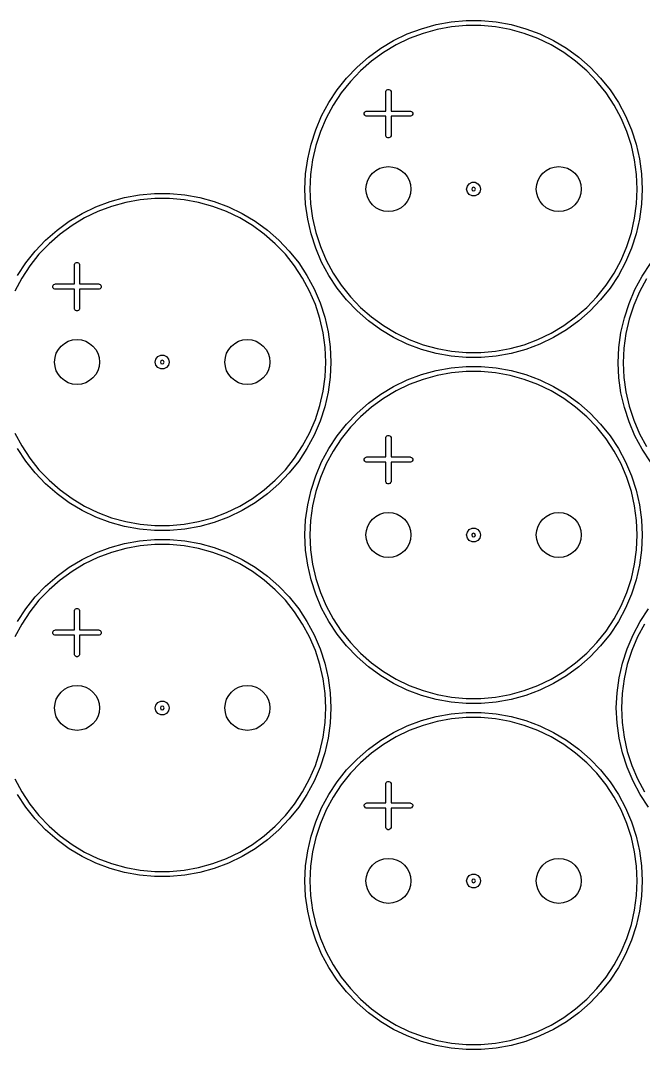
# Model space of a CAD drawing. Extents: x 0.11 to 3.93, y 0.1 to 4.17.
# Drawn here: x 1.405 to 2.125, y 2.982 to 4.171 of the extents above; entities that cross this region are included whole.
import ezdxf

# ---------------------------------------------------------------- set-up
doc = ezdxf.new("R2010")
doc.units = 0
doc.header["$MEASUREMENT"] = 0
doc.layers.add('BLACK', color=7, linetype='CONTINUOUS')

msp = doc.modelspace()

# ---------------------------------------------------------------- linework, layer by layer
at = {"layer": 'BLACK', "linetype": 'CONTINUOUS'}
for p, q in [((1.8689, 4.1618), (1.8857, 4.1665)), ((1.8857, 4.1665), (1.903, 4.1696)), ((1.9037, 4.1639), (1.887, 4.1608)), ((1.903, 4.1696), (1.9204, 4.1712)), ((1.9206, 4.1654), (1.9037, 4.1639)), ((1.9204, 4.1712), (1.9379, 4.1712)), ((1.9376, 4.1654), (1.9206, 4.1654)), ((1.9545, 4.1639), (1.9376, 4.1654)), ((1.9379, 4.1712), (1.9553, 4.1696)), ((1.9712, 4.1608), (1.9545, 4.1639)), ((1.9553, 4.1696), (1.9725, 4.1665)), ((1.9725, 4.1665), (1.9894, 4.1618)), ((1.8367, 4.1481), (1.8525, 4.1557)), ((1.8525, 4.1557), (1.8689, 4.1618)), ((1.8707, 4.1563), (1.8548, 4.1503)), ((1.887, 4.1608), (1.8707, 4.1563)), ((1.9876, 4.1563), (1.9712, 4.1608)), ((2.0035, 4.1503), (1.9876, 4.1563)), ((1.9894, 4.1618), (2.0058, 4.1557)), ((2.0058, 4.1557), (2.0215, 4.1481)), ((1.8217, 4.1391), (1.8367, 4.1481)), ((1.8395, 4.143), (1.8249, 4.1343)), ((1.8548, 4.1503), (1.8395, 4.143)), ((2.0188, 4.143), (2.0035, 4.1503)), ((2.0334, 4.1343), (2.0188, 4.143)), ((2.0215, 4.1481), (2.0366, 4.1391)), ((1.7944, 4.1173), (1.8076, 4.1288)), ((1.8076, 4.1288), (1.8217, 4.1391)), ((1.8249, 4.1343), (1.8112, 4.1243)), ((2.0471, 4.1243), (2.0334, 4.1343)), ((2.0366, 4.1391), (2.0507, 4.1288)), ((2.0507, 4.1288), (2.0639, 4.1173)), ((1.7823, 4.1047), (1.7944, 4.1173)), ((1.8112, 4.1243), (1.7984, 4.1131)), ((2.0599, 4.1131), (2.0471, 4.1243)), ((2.0639, 4.1173), (2.076, 4.1047)), ((1.7714, 4.091), (1.7823, 4.1047)), ((1.7984, 4.1131), (1.7867, 4.1009)), ((2.0716, 4.1009), (2.0599, 4.1131)), ((2.076, 4.1047), (2.0869, 4.091)), ((1.7867, 4.1009), (1.7761, 4.0876)), ((2.0822, 4.0876), (2.0716, 4.1009)), ((1.7617, 4.0764), (1.7714, 4.091)), ((1.7761, 4.0876), (1.7667, 4.0734)), ((1.8277, 4.0886), (1.8278, 4.0892)), ((1.8277, 4.0666), (1.8277, 4.0886)), ((1.8278, 4.0892), (1.8282, 4.0902)), ((1.8282, 4.0902), (1.829, 4.0911)), ((1.829, 4.0911), (1.8301, 4.0915)), ((1.8301, 4.0915), (1.8313, 4.0915)), ((1.8313, 4.0915), (1.8324, 4.0911)), ((1.8324, 4.0911), (1.8332, 4.0902)), ((1.8332, 4.0902), (1.8337, 4.0892)), ((1.8337, 4.0892), (1.8337, 4.0886)), ((1.8337, 4.0886), (1.8337, 4.0666)), ((2.0915, 4.0734), (2.0822, 4.0876)), ((2.0869, 4.091), (2.0965, 4.0764)), ((1.7534, 4.061), (1.7617, 4.0764)), ((1.7667, 4.0734), (1.7587, 4.0585)), ((2.0996, 4.0585), (2.0915, 4.0734)), ((2.0965, 4.0764), (2.1048, 4.061)), ((1.7466, 4.0449), (1.7534, 4.061)), ((1.7587, 4.0585), (1.752, 4.0429)), ((1.8028, 4.0642), (1.8032, 4.0652)), ((1.8028, 4.063), (1.8028, 4.0642)), ((1.8032, 4.0619), (1.8028, 4.063)), ((1.8032, 4.0652), (1.804, 4.0661)), ((1.804, 4.0611), (1.8032, 4.0619)), ((1.804, 4.0661), (1.8051, 4.0665)), ((1.8051, 4.0606), (1.804, 4.0611)), ((1.8051, 4.0665), (1.8057, 4.0666)), ((1.8057, 4.0606), (1.8051, 4.0606)), ((1.8057, 4.0666), (1.8277, 4.0666)), ((1.8277, 4.0606), (1.8057, 4.0606)), ((1.8277, 4.0386), (1.8277, 4.0606)), ((1.8337, 4.0666), (1.8557, 4.0666)), ((1.8557, 4.0606), (1.8337, 4.0606)), ((1.8337, 4.0606), (1.8337, 4.0386)), ((1.8557, 4.0666), (1.8563, 4.0665)), ((1.8563, 4.0606), (1.8557, 4.0606)), ((1.8563, 4.0665), (1.8574, 4.0661)), ((1.8574, 4.0611), (1.8563, 4.0606)), ((1.8574, 4.0661), (1.8582, 4.0652)), ((1.8582, 4.0619), (1.8574, 4.0611)), ((1.8582, 4.0652), (1.8587, 4.0642)), ((1.8587, 4.063), (1.8582, 4.0619)), ((1.8587, 4.0642), (1.8587, 4.063)), ((2.1063, 4.0429), (2.0996, 4.0585)), ((2.1048, 4.061), (2.1117, 4.0449)), ((1.7412, 4.0283), (1.7466, 4.0449)), ((2.1117, 4.0449), (2.1171, 4.0283)), ((1.752, 4.0429), (1.7468, 4.0267)), ((1.8278, 4.038), (1.8277, 4.0386)), ((1.8282, 4.0369), (1.8278, 4.038)), ((1.829, 4.0361), (1.8282, 4.0369)), ((1.8301, 4.0356), (1.829, 4.0361)), ((1.8313, 4.0356), (1.8301, 4.0356)), ((1.8324, 4.0361), (1.8313, 4.0356)), ((1.8332, 4.0369), (1.8324, 4.0361)), ((1.8337, 4.038), (1.8332, 4.0369)), ((1.8337, 4.0386), (1.8337, 4.038)), ((2.1115, 4.0267), (2.1063, 4.0429)), ((1.7373, 4.0112), (1.7412, 4.0283)), ((1.7468, 4.0267), (1.743, 4.0102)), ((2.1153, 4.0102), (2.1115, 4.0267)), ((2.1171, 4.0283), (2.121, 4.0112)), ((1.7349, 3.9939), (1.7373, 4.0112)), ((1.743, 4.0102), (1.7407, 3.9933)), ((2.1176, 3.9933), (2.1153, 4.0102)), ((2.121, 4.0112), (2.1233, 3.9939)), ((1.7341, 3.9764), (1.7349, 3.9939)), ((1.7407, 3.9933), (1.7399, 3.9764)), ((2.1183, 3.9764), (2.1176, 3.9933)), ((2.1233, 3.9939), (2.1241, 3.9764)), ((1.7349, 3.9589), (1.7341, 3.9764)), ((1.7399, 3.9764), (1.7407, 3.9594)), ((1.9211, 3.9764), (1.9219, 3.9798)), ((1.9219, 3.9729), (1.9211, 3.9764)), ((1.9219, 3.9798), (1.9241, 3.9826)), ((1.9241, 3.9826), (1.9274, 3.9842)), ((1.9276, 3.9779), (1.927, 3.9764)), ((1.927, 3.9764), (1.9276, 3.9748)), ((1.9274, 3.9842), (1.9309, 3.9842)), ((1.9291, 3.9785), (1.9276, 3.9779)), ((1.9276, 3.9748), (1.9291, 3.9742)), ((1.9307, 3.9779), (1.9291, 3.9785)), ((1.9291, 3.9742), (1.9307, 3.9748)), ((1.9313, 3.9764), (1.9307, 3.9779)), ((1.9307, 3.9748), (1.9313, 3.9764)), ((1.9309, 3.9842), (1.9341, 3.9826)), ((1.9341, 3.9826), (1.9363, 3.9798)), ((1.9363, 3.9798), (1.9371, 3.9764)), ((1.9371, 3.9764), (1.9363, 3.9729)), ((2.1176, 3.9594), (2.1183, 3.9764)), ((2.1241, 3.9764), (2.1233, 3.9589)), ((1.4925, 3.9557), (1.5089, 3.9618)), ((1.5089, 3.9618), (1.5257, 3.9665)), ((1.5257, 3.9665), (1.543, 3.9696)), ((1.5437, 3.9639), (1.527, 3.9608)), ((1.543, 3.9696), (1.5604, 3.9712)), ((1.5606, 3.9654), (1.5437, 3.9639)), ((1.5604, 3.9712), (1.5779, 3.9712)), ((1.5776, 3.9654), (1.5606, 3.9654)), ((1.5945, 3.9639), (1.5776, 3.9654)), ((1.5779, 3.9712), (1.5953, 3.9696)), ((1.6112, 3.9608), (1.5945, 3.9639)), ((1.5953, 3.9696), (1.6125, 3.9665)), ((1.6125, 3.9665), (1.6294, 3.9618)), ((1.6294, 3.9618), (1.6458, 3.9557)), ((1.9241, 3.9701), (1.9219, 3.9729)), ((1.9274, 3.9686), (1.9241, 3.9701)), ((1.9309, 3.9686), (1.9274, 3.9686)), ((1.9341, 3.9701), (1.9309, 3.9686)), ((1.9363, 3.9729), (1.9341, 3.9701)), ((1.4767, 3.9481), (1.4925, 3.9557)), ((1.4948, 3.9503), (1.4795, 3.943)), ((1.5107, 3.9563), (1.4948, 3.9503)), ((1.527, 3.9608), (1.5107, 3.9563)), ((1.6276, 3.9563), (1.6112, 3.9608)), ((1.6435, 3.9503), (1.6276, 3.9563)), ((1.6588, 3.943), (1.6435, 3.9503)), ((1.6458, 3.9557), (1.6615, 3.9481)), ((1.7373, 3.9416), (1.7349, 3.9589)), ((1.7407, 3.9594), (1.743, 3.9426)), ((2.1153, 3.9426), (2.1176, 3.9594)), ((2.1233, 3.9589), (2.121, 3.9416)), ((1.4476, 3.9288), (1.4617, 3.9391)), ((1.4617, 3.9391), (1.4767, 3.9481)), ((1.4795, 3.943), (1.4649, 3.9343)), ((1.6734, 3.9343), (1.6588, 3.943)), ((1.6615, 3.9481), (1.6766, 3.9391)), ((1.6766, 3.9391), (1.6907, 3.9288)), ((1.7412, 3.9245), (1.7373, 3.9416)), ((1.743, 3.9426), (1.7468, 3.926)), ((2.1115, 3.926), (2.1153, 3.9426)), ((2.121, 3.9416), (2.1171, 3.9245)), ((1.4344, 3.9173), (1.4476, 3.9288)), ((1.4649, 3.9343), (1.4512, 3.9243)), ((1.6871, 3.9243), (1.6734, 3.9343)), ((1.6907, 3.9288), (1.7039, 3.9173)), ((1.7468, 3.926), (1.752, 3.9099)), ((2.1063, 3.9099), (2.1115, 3.926)), ((1.4223, 3.9047), (1.4344, 3.9173)), ((1.4512, 3.9243), (1.4384, 3.9131)), ((1.6999, 3.9131), (1.6871, 3.9243)), ((1.7039, 3.9173), (1.716, 3.9047)), ((1.7466, 3.9079), (1.7412, 3.9245)), ((2.1171, 3.9245), (2.1117, 3.9079)), ((1.4114, 3.891), (1.4223, 3.9047)), ((1.4384, 3.9131), (1.4267, 3.9009)), ((1.7116, 3.9009), (1.6999, 3.9131)), ((1.716, 3.9047), (1.7269, 3.891)), ((1.7534, 3.8918), (1.7466, 3.9079)), ((1.752, 3.9099), (1.7587, 3.8943)), ((2.0996, 3.8943), (2.1063, 3.9099)), ((2.1117, 3.9079), (2.1048, 3.8918)), ((1.4017, 3.8764), (1.4114, 3.891)), ((1.4267, 3.9009), (1.4161, 3.8876)), ((1.4678, 3.8892), (1.4682, 3.8902)), ((1.4682, 3.8902), (1.469, 3.8911)), ((1.469, 3.8911), (1.4701, 3.8915)), ((1.4701, 3.8915), (1.4713, 3.8915)), ((1.4713, 3.8915), (1.4724, 3.8911)), ((1.4724, 3.8911), (1.4732, 3.8902)), ((1.4732, 3.8902), (1.4737, 3.8892)), ((1.7222, 3.8876), (1.7116, 3.9009)), ((1.7269, 3.891), (1.7365, 3.8764)), ((1.7617, 3.8764), (1.7534, 3.8918)), ((1.7587, 3.8943), (1.7667, 3.8793)), ((2.0915, 3.8793), (2.0996, 3.8943)), ((2.1048, 3.8918), (2.0965, 3.8764)), ((2.1239, 3.8756), (2.1336, 3.8902)), ((1.4161, 3.8876), (1.4067, 3.8734)), ((1.4677, 3.8886), (1.4678, 3.8892)), ((1.4677, 3.8666), (1.4677, 3.8886)), ((1.4737, 3.8892), (1.4737, 3.8886)), ((1.4737, 3.8886), (1.4737, 3.8666)), ((1.7315, 3.8734), (1.7222, 3.8876)), ((1.7667, 3.8793), (1.7761, 3.8652)), ((2.0822, 3.8652), (2.0915, 3.8793)), ((1.4067, 3.8734), (1.3987, 3.8585)), ((1.444, 3.8661), (1.4451, 3.8665)), ((1.4451, 3.8665), (1.4457, 3.8666)), ((1.4457, 3.8666), (1.4677, 3.8666)), ((1.4737, 3.8666), (1.4957, 3.8666)), ((1.4957, 3.8666), (1.4963, 3.8665)), ((1.4963, 3.8665), (1.4974, 3.8661)), ((1.7396, 3.8585), (1.7315, 3.8734)), ((1.7365, 3.8764), (1.7448, 3.861)), ((1.7714, 3.8618), (1.7617, 3.8764)), ((2.0965, 3.8764), (2.0869, 3.8618)), ((2.1156, 3.8602), (2.1239, 3.8756)), ((2.1289, 3.8726), (2.1209, 3.8577)), ((1.4428, 3.8642), (1.4432, 3.8652)), ((1.4428, 3.863), (1.4428, 3.8642)), ((1.4432, 3.8619), (1.4428, 3.863)), ((1.4432, 3.8652), (1.444, 3.8661)), ((1.444, 3.8611), (1.4432, 3.8619)), ((1.4451, 3.8606), (1.444, 3.8611)), ((1.4457, 3.8606), (1.4451, 3.8606)), ((1.4677, 3.8606), (1.4457, 3.8606)), ((1.4677, 3.8386), (1.4677, 3.8606)), ((1.4957, 3.8606), (1.4737, 3.8606)), ((1.4737, 3.8606), (1.4737, 3.8386)), ((1.4963, 3.8606), (1.4957, 3.8606)), ((1.4974, 3.8611), (1.4963, 3.8606)), ((1.4974, 3.8661), (1.4982, 3.8652)), ((1.4982, 3.8619), (1.4974, 3.8611)), ((1.4982, 3.8652), (1.4987, 3.8642)), ((1.4987, 3.863), (1.4982, 3.8619)), ((1.4987, 3.8642), (1.4987, 3.863)), ((1.7463, 3.8429), (1.7396, 3.8585)), ((1.7448, 3.861), (1.7517, 3.8449)), ((1.7823, 3.8481), (1.7714, 3.8618)), ((1.7761, 3.8652), (1.7867, 3.8519)), ((2.0716, 3.8519), (2.0822, 3.8652)), ((2.0869, 3.8618), (2.076, 3.8481)), ((2.1088, 3.8441), (2.1156, 3.8602)), ((2.1209, 3.8577), (2.1142, 3.8421)), ((1.7515, 3.8267), (1.7463, 3.8429)), ((1.7517, 3.8449), (1.7571, 3.8283)), ((1.7944, 3.8354), (1.7823, 3.8481)), ((1.7867, 3.8519), (1.7984, 3.8396)), ((2.0599, 3.8396), (2.0716, 3.8519)), ((2.076, 3.8481), (2.0639, 3.8354)), ((2.1034, 3.8275), (2.1088, 3.8441)), ((1.4678, 3.838), (1.4677, 3.8386)), ((1.4682, 3.8369), (1.4678, 3.838)), ((1.469, 3.8361), (1.4682, 3.8369)), ((1.4701, 3.8356), (1.469, 3.8361)), ((1.4713, 3.8356), (1.4701, 3.8356)), ((1.4724, 3.8361), (1.4713, 3.8356)), ((1.4732, 3.8369), (1.4724, 3.8361)), ((1.4737, 3.838), (1.4732, 3.8369)), ((1.4737, 3.8386), (1.4737, 3.838)), ((1.8076, 3.8239), (1.7944, 3.8354)), ((1.7984, 3.8396), (1.8112, 3.8285)), ((2.0471, 3.8285), (2.0599, 3.8396)), ((2.0639, 3.8354), (2.0507, 3.8239)), ((2.1142, 3.8421), (2.109, 3.8259)), ((1.7553, 3.8102), (1.7515, 3.8267)), ((1.7571, 3.8283), (1.761, 3.8112)), ((1.8217, 3.8136), (1.8076, 3.8239)), ((1.8112, 3.8285), (1.8249, 3.8185)), ((2.0334, 3.8185), (2.0471, 3.8285)), ((2.0507, 3.8239), (2.0366, 3.8136)), ((2.0995, 3.8104), (2.1034, 3.8275)), ((2.109, 3.8259), (2.1052, 3.8094)), ((1.7576, 3.7933), (1.7553, 3.8102)), ((1.761, 3.8112), (1.7633, 3.7939)), ((1.8367, 3.8047), (1.8217, 3.8136)), ((1.8249, 3.8185), (1.8395, 3.8098)), ((1.8395, 3.8098), (1.8548, 3.8024)), ((2.0035, 3.8024), (2.0188, 3.8098)), ((2.0188, 3.8098), (2.0334, 3.8185)), ((2.0366, 3.8136), (2.0215, 3.8047)), ((2.0971, 3.7931), (2.0995, 3.8104)), ((2.1052, 3.8094), (2.1029, 3.7925)), ((1.8525, 3.7971), (1.8367, 3.8047)), ((1.8689, 3.7909), (1.8525, 3.7971)), ((1.8548, 3.8024), (1.8707, 3.7964)), ((1.8707, 3.7964), (1.887, 3.7919)), ((1.9712, 3.7919), (1.9876, 3.7964)), ((1.9876, 3.7964), (2.0035, 3.8024)), ((2.0058, 3.7971), (1.9894, 3.7909)), ((2.0215, 3.8047), (2.0058, 3.7971)), ((1.5641, 3.7826), (1.5674, 3.7842)), ((1.5674, 3.7842), (1.5709, 3.7842)), ((1.5709, 3.7842), (1.5741, 3.7826)), ((1.7583, 3.7764), (1.7576, 3.7933)), ((1.7633, 3.7939), (1.7641, 3.7764)), ((1.8857, 3.7863), (1.8689, 3.7909)), ((1.903, 3.7831), (1.8857, 3.7863)), ((1.887, 3.7919), (1.9037, 3.7889)), ((1.9204, 3.7816), (1.903, 3.7831)), ((1.9037, 3.7889), (1.9206, 3.7874)), ((1.9206, 3.7874), (1.9376, 3.7874)), ((1.9376, 3.7874), (1.9545, 3.7889)), ((1.9553, 3.7831), (1.9379, 3.7816)), ((1.9545, 3.7889), (1.9712, 3.7919)), ((1.9725, 3.7863), (1.9553, 3.7831)), ((1.9894, 3.7909), (1.9725, 3.7863)), ((2.0963, 3.7756), (2.0971, 3.7931)), ((2.1029, 3.7925), (2.1021, 3.7756)), ((1.5611, 3.7764), (1.5619, 3.7798)), ((1.5619, 3.7729), (1.5611, 3.7764)), ((1.5619, 3.7798), (1.5641, 3.7826)), ((1.5641, 3.7701), (1.5619, 3.7729)), ((1.5676, 3.7779), (1.567, 3.7764)), ((1.567, 3.7764), (1.5676, 3.7748)), ((1.5691, 3.7785), (1.5676, 3.7779)), ((1.5676, 3.7748), (1.5691, 3.7742)), ((1.5707, 3.7779), (1.5691, 3.7785)), ((1.5691, 3.7742), (1.5707, 3.7748)), ((1.5713, 3.7764), (1.5707, 3.7779)), ((1.5707, 3.7748), (1.5713, 3.7764)), ((1.5741, 3.7826), (1.5763, 3.7798)), ((1.5763, 3.7729), (1.5741, 3.7701)), ((1.5763, 3.7798), (1.5771, 3.7764)), ((1.5771, 3.7764), (1.5763, 3.7729)), ((1.7576, 3.7594), (1.7583, 3.7764)), ((1.7641, 3.7764), (1.7633, 3.7589)), ((1.903, 3.7696), (1.9204, 3.7712)), ((1.9379, 3.7816), (1.9204, 3.7816)), ((1.9204, 3.7712), (1.9379, 3.7712)), ((1.9379, 3.7712), (1.9553, 3.7696)), ((2.0971, 3.7581), (2.0963, 3.7756)), ((2.1021, 3.7756), (2.1029, 3.7586)), ((1.5674, 3.7686), (1.5641, 3.7701)), ((1.5709, 3.7686), (1.5674, 3.7686)), ((1.5741, 3.7701), (1.5709, 3.7686)), ((1.7553, 3.7426), (1.7576, 3.7594)), ((1.8525, 3.7557), (1.8689, 3.7618)), ((1.8689, 3.7618), (1.8857, 3.7665)), ((1.887, 3.7608), (1.8707, 3.7563)), ((1.8857, 3.7665), (1.903, 3.7696)), ((1.9037, 3.7639), (1.887, 3.7608)), ((1.9206, 3.7654), (1.9037, 3.7639)), ((1.9376, 3.7654), (1.9206, 3.7654)), ((1.9545, 3.7639), (1.9376, 3.7654)), ((1.9712, 3.7608), (1.9545, 3.7639)), ((1.9553, 3.7696), (1.9725, 3.7665)), ((1.9876, 3.7563), (1.9712, 3.7608)), ((1.9725, 3.7665), (1.9894, 3.7618)), ((1.9894, 3.7618), (2.0058, 3.7557)), ((1.7633, 3.7589), (1.761, 3.7416)), ((1.8217, 3.7391), (1.8367, 3.7481)), ((1.8367, 3.7481), (1.8525, 3.7557)), ((1.8548, 3.7503), (1.8395, 3.743)), ((1.8707, 3.7563), (1.8548, 3.7503)), ((2.0035, 3.7503), (1.9876, 3.7563)), ((2.0188, 3.743), (2.0035, 3.7503)), ((2.0058, 3.7557), (2.0215, 3.7481)), ((2.0215, 3.7481), (2.0366, 3.7391)), ((2.0995, 3.7408), (2.0971, 3.7581)), ((2.1029, 3.7586), (2.1052, 3.7418)), ((1.7515, 3.726), (1.7553, 3.7426)), ((1.761, 3.7416), (1.7571, 3.7245)), ((1.8076, 3.7288), (1.8217, 3.7391)), ((1.8395, 3.743), (1.8249, 3.7343)), ((2.0334, 3.7343), (2.0188, 3.743)), ((2.0366, 3.7391), (2.0507, 3.7288)), ((2.1034, 3.7237), (2.0995, 3.7408)), ((2.1052, 3.7418), (2.109, 3.7253)), ((1.7463, 3.7099), (1.7515, 3.726)), ((1.7571, 3.7245), (1.7517, 3.7079)), ((1.7944, 3.7173), (1.8076, 3.7288)), ((1.8112, 3.7243), (1.7984, 3.7131)), ((1.8249, 3.7343), (1.8112, 3.7243)), ((2.0471, 3.7243), (2.0334, 3.7343)), ((2.0599, 3.7131), (2.0471, 3.7243)), ((2.0507, 3.7288), (2.0639, 3.7173)), ((2.1088, 3.7071), (2.1034, 3.7237)), ((2.109, 3.7253), (2.1142, 3.7091)), ((1.7823, 3.7047), (1.7944, 3.7173)), ((1.7984, 3.7131), (1.7867, 3.7009)), ((2.0716, 3.7009), (2.0599, 3.7131)), ((2.0639, 3.7173), (2.076, 3.7047)), ((1.7396, 3.6943), (1.7463, 3.7099)), ((1.7517, 3.7079), (1.7448, 3.6918)), ((1.7714, 3.691), (1.7823, 3.7047)), ((1.7867, 3.7009), (1.7761, 3.6876)), ((2.0822, 3.6876), (2.0716, 3.7009)), ((2.076, 3.7047), (2.0869, 3.691)), ((2.1156, 3.691), (2.1088, 3.7071)), ((2.1142, 3.7091), (2.1209, 3.6935)), ((1.3987, 3.6943), (1.4067, 3.6793)), ((1.7315, 3.6793), (1.7396, 3.6943)), ((1.7448, 3.6918), (1.7365, 3.6764)), ((1.7617, 3.6764), (1.7714, 3.691)), ((1.8277, 3.6886), (1.8278, 3.6892)), ((1.8277, 3.6666), (1.8277, 3.6886)), ((1.8278, 3.6892), (1.8282, 3.6902)), ((1.8282, 3.6902), (1.829, 3.6911)), ((1.829, 3.6911), (1.8301, 3.6915)), ((1.8301, 3.6915), (1.8313, 3.6915)), ((1.8313, 3.6915), (1.8324, 3.6911)), ((1.8324, 3.6911), (1.8332, 3.6902)), ((1.8332, 3.6902), (1.8337, 3.6892)), ((1.8337, 3.6892), (1.8337, 3.6886)), ((1.8337, 3.6886), (1.8337, 3.6666)), ((2.0869, 3.691), (2.0965, 3.6764)), ((2.1239, 3.6756), (2.1156, 3.691)), ((2.1209, 3.6935), (2.1289, 3.6786)), ((1.4114, 3.6618), (1.4017, 3.6764)), ((1.4067, 3.6793), (1.4161, 3.6652)), ((1.7222, 3.6652), (1.7315, 3.6793)), ((1.7365, 3.6764), (1.7269, 3.6618)), ((1.7534, 3.661), (1.7617, 3.6764)), ((1.7761, 3.6876), (1.7667, 3.6734)), ((2.0915, 3.6734), (2.0822, 3.6876)), ((2.0965, 3.6764), (2.1048, 3.661)), ((1.4161, 3.6652), (1.4267, 3.6519)), ((1.7116, 3.6519), (1.7222, 3.6652)), ((1.7667, 3.6734), (1.7587, 3.6585)), ((1.8028, 3.6642), (1.8032, 3.6652)), ((1.8028, 3.663), (1.8028, 3.6642)), ((1.8032, 3.6652), (1.804, 3.6661)), ((1.804, 3.6661), (1.8051, 3.6665)), ((1.8051, 3.6665), (1.8057, 3.6666)), ((1.8057, 3.6666), (1.8277, 3.6666)), ((1.8337, 3.6666), (1.8557, 3.6666)), ((1.8557, 3.6666), (1.8563, 3.6665)), ((1.8563, 3.6665), (1.8574, 3.6661)), ((1.8574, 3.6661), (1.8582, 3.6652)), ((1.8582, 3.6652), (1.8587, 3.6642)), ((1.8587, 3.6642), (1.8587, 3.663)), ((2.0996, 3.6585), (2.0915, 3.6734)), ((2.1336, 3.661), (2.1239, 3.6756)), ((1.4223, 3.6481), (1.4114, 3.6618)), ((1.7269, 3.6618), (1.716, 3.6481)), ((1.7466, 3.6449), (1.7534, 3.661)), ((1.7587, 3.6585), (1.752, 3.6429)), ((1.8032, 3.6619), (1.8028, 3.663)), ((1.804, 3.6611), (1.8032, 3.6619)), ((1.8051, 3.6606), (1.804, 3.6611)), ((1.8057, 3.6606), (1.8051, 3.6606)), ((1.8277, 3.6606), (1.8057, 3.6606)), ((1.8277, 3.6386), (1.8277, 3.6606)), ((1.8557, 3.6606), (1.8337, 3.6606)), ((1.8337, 3.6606), (1.8337, 3.6386)), ((1.8563, 3.6606), (1.8557, 3.6606)), ((1.8574, 3.6611), (1.8563, 3.6606)), ((1.8582, 3.6619), (1.8574, 3.6611)), ((1.8587, 3.663), (1.8582, 3.6619)), ((2.1063, 3.6429), (2.0996, 3.6585)), ((2.1048, 3.661), (2.1117, 3.6449)), ((1.4344, 3.6354), (1.4223, 3.6481)), ((1.4267, 3.6519), (1.4384, 3.6396)), ((1.6999, 3.6396), (1.7116, 3.6519)), ((1.716, 3.6481), (1.7039, 3.6354)), ((1.7412, 3.6283), (1.7466, 3.6449)), ((1.752, 3.6429), (1.7468, 3.6267)), ((2.1115, 3.6267), (2.1063, 3.6429)), ((2.1117, 3.6449), (2.1171, 3.6283)), ((1.4476, 3.6239), (1.4344, 3.6354)), ((1.4384, 3.6396), (1.4512, 3.6285)), ((1.4512, 3.6285), (1.4649, 3.6185)), ((1.6734, 3.6185), (1.6871, 3.6285)), ((1.6871, 3.6285), (1.6999, 3.6396)), ((1.7039, 3.6354), (1.6907, 3.6239)), ((1.8278, 3.638), (1.8277, 3.6386)), ((1.8282, 3.6369), (1.8278, 3.638)), ((1.829, 3.6361), (1.8282, 3.6369)), ((1.8301, 3.6356), (1.829, 3.6361)), ((1.8313, 3.6356), (1.8301, 3.6356)), ((1.8324, 3.6361), (1.8313, 3.6356)), ((1.8332, 3.6369), (1.8324, 3.6361)), ((1.8337, 3.638), (1.8332, 3.6369)), ((1.8337, 3.6386), (1.8337, 3.638)), ((1.4617, 3.6136), (1.4476, 3.6239)), ((1.4649, 3.6185), (1.4795, 3.6098)), ((1.6588, 3.6098), (1.6734, 3.6185)), ((1.6907, 3.6239), (1.6766, 3.6136)), ((1.7373, 3.6112), (1.7412, 3.6283)), ((1.7468, 3.6267), (1.743, 3.6102)), ((2.1153, 3.6102), (2.1115, 3.6267)), ((2.1171, 3.6283), (2.121, 3.6112)), ((1.4767, 3.6047), (1.4617, 3.6136)), ((1.4925, 3.5971), (1.4767, 3.6047)), ((1.4795, 3.6098), (1.4948, 3.6024)), ((1.6435, 3.6024), (1.6588, 3.6098)), ((1.6615, 3.6047), (1.6458, 3.5971)), ((1.6766, 3.6136), (1.6615, 3.6047)), ((1.7349, 3.5939), (1.7373, 3.6112)), ((1.743, 3.6102), (1.7407, 3.5933)), ((2.1176, 3.5933), (2.1153, 3.6102)), ((2.121, 3.6112), (2.1233, 3.5939)), ((1.5089, 3.5909), (1.4925, 3.5971)), ((1.4948, 3.6024), (1.5107, 3.5964)), ((1.5107, 3.5964), (1.527, 3.5919)), ((1.6112, 3.5919), (1.6276, 3.5964)), ((1.6276, 3.5964), (1.6435, 3.6024)), ((1.6458, 3.5971), (1.6294, 3.5909)), ((1.7341, 3.5764), (1.7349, 3.5939)), ((1.7407, 3.5933), (1.7399, 3.5764)), ((2.1183, 3.5764), (2.1176, 3.5933)), ((2.1233, 3.5939), (2.1241, 3.5764)), ((1.5257, 3.5863), (1.5089, 3.5909)), ((1.543, 3.5831), (1.5257, 3.5863)), ((1.527, 3.5919), (1.5437, 3.5889)), ((1.5604, 3.5816), (1.543, 3.5831)), ((1.5437, 3.5889), (1.5606, 3.5874)), ((1.5779, 3.5816), (1.5604, 3.5816)), ((1.5606, 3.5874), (1.5776, 3.5874)), ((1.5776, 3.5874), (1.5945, 3.5889)), ((1.5953, 3.5831), (1.5779, 3.5816)), ((1.5945, 3.5889), (1.6112, 3.5919)), ((1.6125, 3.5863), (1.5953, 3.5831)), ((1.6294, 3.5909), (1.6125, 3.5863)), ((1.9219, 3.5798), (1.9241, 3.5826)), ((1.9241, 3.5826), (1.9274, 3.5842)), ((1.9274, 3.5842), (1.9309, 3.5842)), ((1.9309, 3.5842), (1.9341, 3.5826)), ((1.9341, 3.5826), (1.9363, 3.5798)), ((1.5257, 3.5665), (1.543, 3.5696)), ((1.543, 3.5696), (1.5604, 3.5712)), ((1.5604, 3.5712), (1.5779, 3.5712)), ((1.5779, 3.5712), (1.5953, 3.5696)), ((1.5953, 3.5696), (1.6125, 3.5665)), ((1.7349, 3.5589), (1.7341, 3.5764)), ((1.7399, 3.5764), (1.7407, 3.5594)), ((1.9211, 3.5764), (1.9219, 3.5798)), ((1.9219, 3.5729), (1.9211, 3.5764)), ((1.9241, 3.5701), (1.9219, 3.5729)), ((1.9274, 3.5686), (1.9241, 3.5701)), ((1.9276, 3.5779), (1.927, 3.5764)), ((1.927, 3.5764), (1.9276, 3.5748)), ((1.9291, 3.5785), (1.9276, 3.5779)), ((1.9276, 3.5748), (1.9291, 3.5742)), ((1.9307, 3.5779), (1.9291, 3.5785)), ((1.9291, 3.5742), (1.9307, 3.5748)), ((1.9313, 3.5764), (1.9307, 3.5779)), ((1.9307, 3.5748), (1.9313, 3.5764)), ((1.9341, 3.5701), (1.9309, 3.5686)), ((1.9363, 3.5729), (1.9341, 3.5701)), ((1.9363, 3.5798), (1.9371, 3.5764)), ((1.9371, 3.5764), (1.9363, 3.5729)), ((2.1176, 3.5594), (2.1183, 3.5764)), ((2.1241, 3.5764), (2.1233, 3.5589)), ((1.4925, 3.5557), (1.5089, 3.5618)), ((1.5089, 3.5618), (1.5257, 3.5665)), ((1.527, 3.5608), (1.5107, 3.5563)), ((1.5437, 3.5639), (1.527, 3.5608)), ((1.5606, 3.5654), (1.5437, 3.5639)), ((1.5776, 3.5654), (1.5606, 3.5654)), ((1.5945, 3.5639), (1.5776, 3.5654)), ((1.6112, 3.5608), (1.5945, 3.5639)), ((1.6276, 3.5563), (1.6112, 3.5608)), ((1.6125, 3.5665), (1.6294, 3.5618)), ((1.6294, 3.5618), (1.6458, 3.5557)), ((1.7373, 3.5416), (1.7349, 3.5589)), ((1.7407, 3.5594), (1.743, 3.5426)), ((1.9309, 3.5686), (1.9274, 3.5686)), ((2.1153, 3.5426), (2.1176, 3.5594)), ((2.1233, 3.5589), (2.121, 3.5416)), ((1.4617, 3.5391), (1.4767, 3.5481)), ((1.4767, 3.5481), (1.4925, 3.5557)), ((1.4948, 3.5503), (1.4795, 3.543)), ((1.5107, 3.5563), (1.4948, 3.5503)), ((1.6435, 3.5503), (1.6276, 3.5563)), ((1.6588, 3.543), (1.6435, 3.5503)), ((1.6458, 3.5557), (1.6615, 3.5481)), ((1.6615, 3.5481), (1.6766, 3.5391)), ((1.4476, 3.5288), (1.4617, 3.5391)), ((1.4649, 3.5343), (1.4512, 3.5243)), ((1.4795, 3.543), (1.4649, 3.5343)), ((1.6734, 3.5343), (1.6588, 3.543)), ((1.6871, 3.5243), (1.6734, 3.5343)), ((1.6766, 3.5391), (1.6907, 3.5288)), ((1.7412, 3.5245), (1.7373, 3.5416)), ((1.743, 3.5426), (1.7468, 3.526)), ((2.1115, 3.526), (2.1153, 3.5426)), ((2.121, 3.5416), (2.1171, 3.5245)), ((1.4344, 3.5173), (1.4476, 3.5288)), ((1.4512, 3.5243), (1.4384, 3.5131)), ((1.6999, 3.5131), (1.6871, 3.5243)), ((1.6907, 3.5288), (1.7039, 3.5173)), ((1.7466, 3.5079), (1.7412, 3.5245)), ((1.7468, 3.526), (1.752, 3.5099)), ((2.1063, 3.5099), (2.1115, 3.526)), ((2.1171, 3.5245), (2.1117, 3.5079)), ((1.4223, 3.5047), (1.4344, 3.5173)), ((1.4384, 3.5131), (1.4267, 3.5009)), ((1.7116, 3.5009), (1.6999, 3.5131)), ((1.7039, 3.5173), (1.716, 3.5047)), ((1.752, 3.5099), (1.7587, 3.4943)), ((2.0996, 3.4943), (2.1063, 3.5099)), ((1.4114, 3.491), (1.4223, 3.5047)), ((1.4267, 3.5009), (1.4161, 3.4876)), ((1.7222, 3.4876), (1.7116, 3.5009)), ((1.716, 3.5047), (1.7269, 3.491)), ((1.7534, 3.4918), (1.7466, 3.5079)), ((2.1117, 3.5079), (2.1048, 3.4918)), ((1.4017, 3.4764), (1.4114, 3.491)), ((1.4161, 3.4876), (1.4067, 3.4734)), ((1.4677, 3.4886), (1.4678, 3.4892)), ((1.4677, 3.4666), (1.4677, 3.4886)), ((1.4678, 3.4892), (1.4682, 3.4902)), ((1.4682, 3.4902), (1.469, 3.4911)), ((1.469, 3.4911), (1.4701, 3.4915)), ((1.4701, 3.4915), (1.4713, 3.4915)), ((1.4713, 3.4915), (1.4724, 3.4911)), ((1.4724, 3.4911), (1.4732, 3.4902)), ((1.4732, 3.4902), (1.4737, 3.4892)), ((1.4737, 3.4892), (1.4737, 3.4886)), ((1.4737, 3.4886), (1.4737, 3.4666)), ((1.7315, 3.4734), (1.7222, 3.4876)), ((1.7269, 3.491), (1.7365, 3.4764)), ((1.7617, 3.4764), (1.7534, 3.4918)), ((1.7587, 3.4943), (1.7667, 3.4793)), ((2.0915, 3.4793), (2.0996, 3.4943)), ((2.1048, 3.4918), (2.0965, 3.4764)), ((2.1217, 3.4764), (2.1314, 3.491)), ((1.7365, 3.4764), (1.7448, 3.461)), ((1.7714, 3.4618), (1.7617, 3.4764)), ((1.7667, 3.4793), (1.7761, 3.4652)), ((2.0822, 3.4652), (2.0915, 3.4793)), ((2.0965, 3.4764), (2.0869, 3.4618)), ((2.1134, 3.461), (2.1217, 3.4764)), ((1.4067, 3.4734), (1.3987, 3.4585)), ((1.4428, 3.4642), (1.4432, 3.4652)), ((1.4428, 3.463), (1.4428, 3.4642)), ((1.4432, 3.4619), (1.4428, 3.463)), ((1.4432, 3.4652), (1.444, 3.4661)), ((1.444, 3.4611), (1.4432, 3.4619)), ((1.444, 3.4661), (1.4451, 3.4665)), ((1.4451, 3.4665), (1.4457, 3.4666)), ((1.4457, 3.4666), (1.4677, 3.4666)), ((1.4737, 3.4666), (1.4957, 3.4666)), ((1.4957, 3.4666), (1.4963, 3.4665)), ((1.4963, 3.4665), (1.4974, 3.4661)), ((1.4974, 3.4661), (1.4982, 3.4652)), ((1.4982, 3.4619), (1.4974, 3.4611)), ((1.4982, 3.4652), (1.4987, 3.4642)), ((1.4987, 3.463), (1.4982, 3.4619)), ((1.4987, 3.4642), (1.4987, 3.463)), ((1.7396, 3.4585), (1.7315, 3.4734)), ((1.7823, 3.4481), (1.7714, 3.4618)), ((1.7761, 3.4652), (1.7867, 3.4519)), ((2.0716, 3.4519), (2.0822, 3.4652)), ((2.0869, 3.4618), (2.076, 3.4481)), ((2.1267, 3.4734), (2.1187, 3.4585)), ((1.4451, 3.4606), (1.444, 3.4611)), ((1.4457, 3.4606), (1.4451, 3.4606)), ((1.4677, 3.4606), (1.4457, 3.4606)), ((1.4677, 3.4386), (1.4677, 3.4606)), ((1.4957, 3.4606), (1.4737, 3.4606)), ((1.4737, 3.4606), (1.4737, 3.4386)), ((1.4963, 3.4606), (1.4957, 3.4606)), ((1.4974, 3.4611), (1.4963, 3.4606)), ((1.7463, 3.4429), (1.7396, 3.4585)), ((1.7448, 3.461), (1.7517, 3.4449)), ((1.7867, 3.4519), (1.7984, 3.4396)), ((2.0599, 3.4396), (2.0716, 3.4519)), ((2.1066, 3.4449), (2.1134, 3.461)), ((2.1187, 3.4585), (2.112, 3.4429)), ((1.4678, 3.438), (1.4677, 3.4386)), ((1.4682, 3.4369), (1.4678, 3.438)), ((1.4737, 3.438), (1.4732, 3.4369)), ((1.4737, 3.4386), (1.4737, 3.438)), ((1.7515, 3.4267), (1.7463, 3.4429)), ((1.7517, 3.4449), (1.7571, 3.4283)), ((1.7944, 3.4354), (1.7823, 3.4481)), ((1.7984, 3.4396), (1.8112, 3.4285)), ((2.0471, 3.4285), (2.0599, 3.4396)), ((2.076, 3.4481), (2.0639, 3.4354)), ((2.1012, 3.4283), (2.1066, 3.4449)), ((2.112, 3.4429), (2.1068, 3.4267)), ((1.469, 3.4361), (1.4682, 3.4369)), ((1.4701, 3.4356), (1.469, 3.4361)), ((1.4713, 3.4356), (1.4701, 3.4356)), ((1.4724, 3.4361), (1.4713, 3.4356)), ((1.4732, 3.4369), (1.4724, 3.4361)), ((1.7553, 3.4102), (1.7515, 3.4267)), ((1.7571, 3.4283), (1.761, 3.4112)), ((1.8076, 3.4239), (1.7944, 3.4354)), ((1.8112, 3.4285), (1.8249, 3.4185)), ((2.0334, 3.4185), (2.0471, 3.4285)), ((2.0639, 3.4354), (2.0507, 3.4239)), ((2.0973, 3.4112), (2.1012, 3.4283)), ((2.1068, 3.4267), (2.103, 3.4102)), ((1.8217, 3.4136), (1.8076, 3.4239)), ((1.8249, 3.4185), (1.8395, 3.4098)), ((2.0188, 3.4098), (2.0334, 3.4185)), ((2.0507, 3.4239), (2.0366, 3.4136)), ((1.7576, 3.3933), (1.7553, 3.4102)), ((1.761, 3.4112), (1.7633, 3.3939)), ((1.8367, 3.4047), (1.8217, 3.4136)), ((1.8525, 3.3971), (1.8367, 3.4047)), ((1.8395, 3.4098), (1.8548, 3.4024)), ((1.8548, 3.4024), (1.8707, 3.3964)), ((1.9876, 3.3964), (2.0035, 3.4024)), ((2.0035, 3.4024), (2.0188, 3.4098)), ((2.0215, 3.4047), (2.0058, 3.3971)), ((2.0366, 3.4136), (2.0215, 3.4047)), ((2.0949, 3.3939), (2.0973, 3.4112)), ((2.103, 3.4102), (2.1007, 3.3933)), ((1.7583, 3.3764), (1.7576, 3.3933)), ((1.7633, 3.3939), (1.7641, 3.3764)), ((1.8689, 3.3909), (1.8525, 3.3971)), ((1.8857, 3.3863), (1.8689, 3.3909)), ((1.8707, 3.3964), (1.887, 3.3919)), ((1.887, 3.3919), (1.9037, 3.3889)), ((1.9545, 3.3889), (1.9712, 3.3919)), ((1.9712, 3.3919), (1.9876, 3.3964)), ((1.9894, 3.3909), (1.9725, 3.3863)), ((2.0058, 3.3971), (1.9894, 3.3909)), ((2.0941, 3.3764), (2.0949, 3.3939)), ((2.1007, 3.3933), (2.0999, 3.3764)), ((1.5611, 3.3764), (1.5619, 3.3798)), ((1.5619, 3.3798), (1.5641, 3.3826)), ((1.5641, 3.3826), (1.5674, 3.3842)), ((1.5674, 3.3842), (1.5709, 3.3842)), ((1.5691, 3.3785), (1.5676, 3.3779)), ((1.5707, 3.3779), (1.5691, 3.3785)), ((1.5709, 3.3842), (1.5741, 3.3826)), ((1.5741, 3.3826), (1.5763, 3.3798)), ((1.5763, 3.3798), (1.5771, 3.3764)), ((1.903, 3.3831), (1.8857, 3.3863)), ((1.9204, 3.3816), (1.903, 3.3831)), ((1.9037, 3.3889), (1.9206, 3.3874)), ((1.9379, 3.3816), (1.9204, 3.3816)), ((1.9206, 3.3874), (1.9376, 3.3874)), ((1.9376, 3.3874), (1.9545, 3.3889)), ((1.9553, 3.3831), (1.9379, 3.3816)), ((1.9725, 3.3863), (1.9553, 3.3831)), ((1.5619, 3.3729), (1.5611, 3.3764)), ((1.5641, 3.3701), (1.5619, 3.3729)), ((1.5674, 3.3686), (1.5641, 3.3701)), ((1.5676, 3.3779), (1.567, 3.3764)), ((1.567, 3.3764), (1.5676, 3.3748)), ((1.5709, 3.3686), (1.5674, 3.3686)), ((1.5676, 3.3748), (1.5691, 3.3742)), ((1.5691, 3.3742), (1.5707, 3.3748)), ((1.5713, 3.3764), (1.5707, 3.3779)), ((1.5707, 3.3748), (1.5713, 3.3764)), ((1.5741, 3.3701), (1.5709, 3.3686)), ((1.5763, 3.3729), (1.5741, 3.3701)), ((1.5771, 3.3764), (1.5763, 3.3729)), ((1.7576, 3.3594), (1.7583, 3.3764)), ((1.7641, 3.3764), (1.7633, 3.3589)), ((1.8857, 3.3665), (1.903, 3.3696)), ((1.903, 3.3696), (1.9204, 3.3712)), ((1.9204, 3.3712), (1.9379, 3.3712)), ((1.9379, 3.3712), (1.9553, 3.3696)), ((1.9553, 3.3696), (1.9725, 3.3665)), ((2.0949, 3.3589), (2.0941, 3.3764)), ((2.0999, 3.3764), (2.1007, 3.3594)), ((1.7553, 3.3426), (1.7576, 3.3594)), ((1.7633, 3.3589), (1.761, 3.3416)), ((1.8367, 3.3481), (1.8525, 3.3557)), ((1.8525, 3.3557), (1.8689, 3.3618)), ((1.8707, 3.3563), (1.8548, 3.3503)), ((1.8689, 3.3618), (1.8857, 3.3665)), ((1.887, 3.3608), (1.8707, 3.3563)), ((1.9037, 3.3639), (1.887, 3.3608)), ((1.9206, 3.3654), (1.9037, 3.3639)), ((1.9376, 3.3654), (1.9206, 3.3654)), ((1.9545, 3.3639), (1.9376, 3.3654)), ((1.9712, 3.3608), (1.9545, 3.3639)), ((1.9876, 3.3563), (1.9712, 3.3608)), ((1.9725, 3.3665), (1.9894, 3.3618)), ((2.0035, 3.3503), (1.9876, 3.3563)), ((1.9894, 3.3618), (2.0058, 3.3557)), ((2.0058, 3.3557), (2.0215, 3.3481)), ((2.0973, 3.3416), (2.0949, 3.3589)), ((2.1007, 3.3594), (2.103, 3.3426)), ((1.8217, 3.3391), (1.8367, 3.3481)), ((1.8395, 3.343), (1.8249, 3.3343)), ((1.8548, 3.3503), (1.8395, 3.343)), ((2.0188, 3.343), (2.0035, 3.3503)), ((2.0334, 3.3343), (2.0188, 3.343)), ((2.0215, 3.3481), (2.0366, 3.3391)), ((1.7515, 3.326), (1.7553, 3.3426)), ((1.761, 3.3416), (1.7571, 3.3245)), ((1.8076, 3.3288), (1.8217, 3.3391)), ((1.8249, 3.3343), (1.8112, 3.3243)), ((2.0471, 3.3243), (2.0334, 3.3343)), ((2.0366, 3.3391), (2.0507, 3.3288)), ((2.1012, 3.3245), (2.0973, 3.3416)), ((2.103, 3.3426), (2.1068, 3.326)), ((1.7463, 3.3099), (1.7515, 3.326)), ((1.7571, 3.3245), (1.7517, 3.3079)), ((1.7944, 3.3173), (1.8076, 3.3288)), ((1.8112, 3.3243), (1.7984, 3.3131)), ((2.0599, 3.3131), (2.0471, 3.3243)), ((2.0507, 3.3288), (2.0639, 3.3173)), ((2.1066, 3.3079), (2.1012, 3.3245)), ((2.1068, 3.326), (2.112, 3.3099)), ((1.7396, 3.2943), (1.7463, 3.3099)), ((1.7517, 3.3079), (1.7448, 3.2918)), ((1.7823, 3.3047), (1.7944, 3.3173)), ((1.7984, 3.3131), (1.7867, 3.3009)), ((2.0716, 3.3009), (2.0599, 3.3131)), ((2.0639, 3.3173), (2.076, 3.3047)), ((2.1134, 3.2918), (2.1066, 3.3079)), ((2.112, 3.3099), (2.1187, 3.2943)), ((1.7714, 3.291), (1.7823, 3.3047)), ((1.7867, 3.3009), (1.7761, 3.2876)), ((2.0822, 3.2876), (2.0716, 3.3009)), ((2.076, 3.3047), (2.0869, 3.291)), ((1.3987, 3.2943), (1.4067, 3.2793)), ((1.7315, 3.2793), (1.7396, 3.2943)), ((1.7448, 3.2918), (1.7365, 3.2764)), ((1.7617, 3.2764), (1.7714, 3.291)), ((1.7761, 3.2876), (1.7667, 3.2734)), ((1.8277, 3.2886), (1.8278, 3.2892)), ((1.8277, 3.2666), (1.8277, 3.2886)), ((1.8278, 3.2892), (1.8282, 3.2902)), ((1.8282, 3.2902), (1.829, 3.2911)), ((1.829, 3.2911), (1.8301, 3.2915)), ((1.8301, 3.2915), (1.8313, 3.2915)), ((1.8313, 3.2915), (1.8324, 3.2911)), ((1.8324, 3.2911), (1.8332, 3.2902)), ((1.8332, 3.2902), (1.8337, 3.2892)), ((1.8337, 3.2892), (1.8337, 3.2886)), ((1.8337, 3.2886), (1.8337, 3.2666)), ((2.0915, 3.2734), (2.0822, 3.2876)), ((2.0869, 3.291), (2.0965, 3.2764)), ((2.1217, 3.2764), (2.1134, 3.2918)), ((2.1187, 3.2943), (2.1267, 3.2793)), ((1.4114, 3.2618), (1.4017, 3.2764)), ((1.4067, 3.2793), (1.4161, 3.2652)), ((1.7222, 3.2652), (1.7315, 3.2793)), ((1.7365, 3.2764), (1.7269, 3.2618)), ((1.7534, 3.261), (1.7617, 3.2764)), ((1.7667, 3.2734), (1.7587, 3.2585)), ((2.0996, 3.2585), (2.0915, 3.2734)), ((2.0965, 3.2764), (2.1048, 3.261)), ((2.1314, 3.2618), (2.1217, 3.2764)), ((1.4223, 3.2481), (1.4114, 3.2618)), ((1.4161, 3.2652), (1.4267, 3.2519)), ((1.7116, 3.2519), (1.7222, 3.2652)), ((1.7269, 3.2618), (1.716, 3.2481)), ((1.7466, 3.2449), (1.7534, 3.261)), ((1.8028, 3.2642), (1.8032, 3.2652)), ((1.8028, 3.263), (1.8028, 3.2642)), ((1.8032, 3.2619), (1.8028, 3.263)), ((1.8032, 3.2652), (1.804, 3.2661)), ((1.804, 3.2611), (1.8032, 3.2619)), ((1.804, 3.2661), (1.8051, 3.2665)), ((1.8051, 3.2606), (1.804, 3.2611)), ((1.8051, 3.2665), (1.8057, 3.2666)), ((1.8057, 3.2606), (1.8051, 3.2606)), ((1.8057, 3.2666), (1.8277, 3.2666)), ((1.8277, 3.2606), (1.8057, 3.2606)), ((1.8277, 3.2386), (1.8277, 3.2606)), ((1.8337, 3.2666), (1.8557, 3.2666)), ((1.8557, 3.2606), (1.8337, 3.2606)), ((1.8337, 3.2606), (1.8337, 3.2386)), ((1.8557, 3.2666), (1.8563, 3.2665)), ((1.8563, 3.2606), (1.8557, 3.2606)), ((1.8563, 3.2665), (1.8574, 3.2661)), ((1.8574, 3.2611), (1.8563, 3.2606)), ((1.8574, 3.2661), (1.8582, 3.2652)), ((1.8582, 3.2619), (1.8574, 3.2611)), ((1.8582, 3.2652), (1.8587, 3.2642)), ((1.8587, 3.263), (1.8582, 3.2619)), ((1.8587, 3.2642), (1.8587, 3.263)), ((2.1048, 3.261), (2.1117, 3.2449)), ((1.4344, 3.2354), (1.4223, 3.2481)), ((1.4267, 3.2519), (1.4384, 3.2396)), ((1.6999, 3.2396), (1.7116, 3.2519)), ((1.716, 3.2481), (1.7039, 3.2354)), ((1.7587, 3.2585), (1.752, 3.2429)), ((2.1063, 3.2429), (2.0996, 3.2585)), ((1.4384, 3.2396), (1.4512, 3.2285)), ((1.6871, 3.2285), (1.6999, 3.2396)), ((1.7412, 3.2283), (1.7466, 3.2449)), ((1.752, 3.2429), (1.7468, 3.2267)), ((1.8278, 3.238), (1.8277, 3.2386)), ((1.8282, 3.2369), (1.8278, 3.238)), ((1.829, 3.2361), (1.8282, 3.2369)), ((1.8301, 3.2356), (1.829, 3.2361)), ((1.8324, 3.2361), (1.8313, 3.2356)), ((1.8332, 3.2369), (1.8324, 3.2361)), ((1.8337, 3.238), (1.8332, 3.2369)), ((1.8337, 3.2386), (1.8337, 3.238)), ((2.1115, 3.2267), (2.1063, 3.2429)), ((2.1117, 3.2449), (2.1171, 3.2283)), ((1.4476, 3.2239), (1.4344, 3.2354)), ((1.4617, 3.2136), (1.4476, 3.2239)), ((1.4512, 3.2285), (1.4649, 3.2185)), ((1.6734, 3.2185), (1.6871, 3.2285)), ((1.6907, 3.2239), (1.6766, 3.2136)), ((1.7039, 3.2354), (1.6907, 3.2239)), ((1.7373, 3.2112), (1.7412, 3.2283)), ((1.7468, 3.2267), (1.743, 3.2102)), ((1.8313, 3.2356), (1.8301, 3.2356)), ((2.1153, 3.2102), (2.1115, 3.2267)), ((2.1171, 3.2283), (2.121, 3.2112)), ((1.4767, 3.2047), (1.4617, 3.2136)), ((1.4649, 3.2185), (1.4795, 3.2098)), ((1.6588, 3.2098), (1.6734, 3.2185)), ((1.6766, 3.2136), (1.6615, 3.2047)), ((1.4925, 3.1971), (1.4767, 3.2047)), ((1.4795, 3.2098), (1.4948, 3.2024)), ((1.4948, 3.2024), (1.5107, 3.1964)), ((1.6276, 3.1964), (1.6435, 3.2024)), ((1.6435, 3.2024), (1.6588, 3.2098)), ((1.6615, 3.2047), (1.6458, 3.1971)), ((1.7349, 3.1939), (1.7373, 3.2112)), ((1.743, 3.2102), (1.7407, 3.1933)), ((2.1176, 3.1933), (2.1153, 3.2102)), ((2.121, 3.2112), (2.1233, 3.1939)), ((1.5089, 3.1909), (1.4925, 3.1971)), ((1.5257, 3.1863), (1.5089, 3.1909)), ((1.5107, 3.1964), (1.527, 3.1919)), ((1.527, 3.1919), (1.5437, 3.1889)), ((1.5437, 3.1889), (1.5606, 3.1874)), ((1.5776, 3.1874), (1.5945, 3.1889)), ((1.5945, 3.1889), (1.6112, 3.1919)), ((1.6112, 3.1919), (1.6276, 3.1964)), ((1.6294, 3.1909), (1.6125, 3.1863)), ((1.6458, 3.1971), (1.6294, 3.1909)), ((1.7341, 3.1764), (1.7349, 3.1939)), ((1.7407, 3.1933), (1.7399, 3.1764)), ((2.1183, 3.1764), (2.1176, 3.1933)), ((2.1233, 3.1939), (2.1241, 3.1764)), ((1.543, 3.1831), (1.5257, 3.1863)), ((1.5604, 3.1816), (1.543, 3.1831)), ((1.5779, 3.1816), (1.5604, 3.1816)), ((1.5606, 3.1874), (1.5776, 3.1874)), ((1.5953, 3.1831), (1.5779, 3.1816)), ((1.6125, 3.1863), (1.5953, 3.1831)), ((1.7349, 3.1589), (1.7341, 3.1764)), ((1.7399, 3.1764), (1.7407, 3.1594)), ((1.9211, 3.1764), (1.9219, 3.1798)), ((1.9219, 3.1729), (1.9211, 3.1764)), ((1.9219, 3.1798), (1.9241, 3.1826)), ((1.9241, 3.1826), (1.9274, 3.1842)), ((1.9276, 3.1779), (1.927, 3.1764)), ((1.927, 3.1764), (1.9276, 3.1748)), ((1.9274, 3.1842), (1.9309, 3.1842)), ((1.9291, 3.1785), (1.9276, 3.1779)), ((1.9307, 3.1779), (1.9291, 3.1785)), ((1.9313, 3.1764), (1.9307, 3.1779)), ((1.9307, 3.1748), (1.9313, 3.1764)), ((1.9309, 3.1842), (1.9341, 3.1826)), ((1.9341, 3.1826), (1.9363, 3.1798)), ((1.9363, 3.1798), (1.9371, 3.1764)), ((1.9371, 3.1764), (1.9363, 3.1729)), ((2.1176, 3.1594), (2.1183, 3.1764)), ((2.1241, 3.1764), (2.1233, 3.1589)), ((1.9241, 3.1701), (1.9219, 3.1729)), ((1.9274, 3.1686), (1.9241, 3.1701)), ((1.9309, 3.1686), (1.9274, 3.1686)), ((1.9276, 3.1748), (1.9291, 3.1742)), ((1.9291, 3.1742), (1.9307, 3.1748)), ((1.9341, 3.1701), (1.9309, 3.1686)), ((1.9363, 3.1729), (1.9341, 3.1701)), ((1.7373, 3.1416), (1.7349, 3.1589)), ((1.7407, 3.1594), (1.743, 3.1426)), ((2.1153, 3.1426), (2.1176, 3.1594)), ((2.1233, 3.1589), (2.121, 3.1416)), ((1.7412, 3.1245), (1.7373, 3.1416)), ((1.743, 3.1426), (1.7468, 3.126)), ((2.1115, 3.126), (2.1153, 3.1426)), ((2.121, 3.1416), (2.1171, 3.1245)), ((1.7466, 3.1079), (1.7412, 3.1245)), ((1.7468, 3.126), (1.752, 3.1099)), ((2.1063, 3.1099), (2.1115, 3.126)), ((2.1171, 3.1245), (2.1117, 3.1079)), ((1.7534, 3.0918), (1.7466, 3.1079)), ((1.752, 3.1099), (1.7587, 3.0943)), ((2.0996, 3.0943), (2.1063, 3.1099)), ((2.1117, 3.1079), (2.1048, 3.0918)), ((1.7587, 3.0943), (1.7667, 3.0793)), ((2.0915, 3.0793), (2.0996, 3.0943)), ((1.7617, 3.0764), (1.7534, 3.0918)), ((2.1048, 3.0918), (2.0965, 3.0764)), ((1.7714, 3.0618), (1.7617, 3.0764)), ((1.7667, 3.0793), (1.7761, 3.0652)), ((2.0822, 3.0652), (2.0915, 3.0793)), ((2.0965, 3.0764), (2.0869, 3.0618)), ((1.7823, 3.0481), (1.7714, 3.0618)), ((1.7761, 3.0652), (1.7867, 3.0519)), ((2.0716, 3.0519), (2.0822, 3.0652)), ((2.0869, 3.0618), (2.076, 3.0481)), ((1.7944, 3.0354), (1.7823, 3.0481)), ((1.7867, 3.0519), (1.7984, 3.0396)), ((2.0599, 3.0396), (2.0716, 3.0519)), ((2.076, 3.0481), (2.0639, 3.0354)), ((1.8076, 3.0239), (1.7944, 3.0354)), ((1.7984, 3.0396), (1.8112, 3.0285)), ((2.0471, 3.0285), (2.0599, 3.0396)), ((2.0639, 3.0354), (2.0507, 3.0239)), ((1.8217, 3.0136), (1.8076, 3.0239)), ((1.8112, 3.0285), (1.8249, 3.0185)), ((2.0334, 3.0185), (2.0471, 3.0285)), ((2.0507, 3.0239), (2.0366, 3.0136)), ((1.8367, 3.0047), (1.8217, 3.0136)), ((1.8249, 3.0185), (1.8395, 3.0098)), ((1.8395, 3.0098), (1.8548, 3.0024)), ((2.0035, 3.0024), (2.0188, 3.0098)), ((2.0188, 3.0098), (2.0334, 3.0185)), ((2.0366, 3.0136), (2.0215, 3.0047)), ((1.8525, 2.9971), (1.8367, 3.0047)), ((1.8548, 3.0024), (1.8707, 2.9964)), ((1.9876, 2.9964), (2.0035, 3.0024)), ((2.0215, 3.0047), (2.0058, 2.9971)), ((1.8689, 2.9909), (1.8525, 2.9971)), ((1.8857, 2.9863), (1.8689, 2.9909)), ((1.8707, 2.9964), (1.887, 2.9919)), ((1.903, 2.9831), (1.8857, 2.9863)), ((1.887, 2.9919), (1.9037, 2.9889)), ((1.9037, 2.9889), (1.9206, 2.9874)), ((1.9206, 2.9874), (1.9376, 2.9874)), ((1.9376, 2.9874), (1.9545, 2.9889)), ((1.9545, 2.9889), (1.9712, 2.9919)), ((1.9725, 2.9863), (1.9553, 2.9831)), ((1.9712, 2.9919), (1.9876, 2.9964)), ((1.9894, 2.9909), (1.9725, 2.9863)), ((2.0058, 2.9971), (1.9894, 2.9909)), ((1.9204, 2.9816), (1.903, 2.9831)), ((1.9379, 2.9816), (1.9204, 2.9816)), ((1.9553, 2.9831), (1.9379, 2.9816))]:
    msp.add_line(p, q, dxfattribs=at)
at = {"layer": 'BLACK'}
for centre in [(1.8307, 3.9764), (2.0276, 3.9764), (1.4707, 3.7764), (1.6676, 3.7764), (1.8307, 3.5764), (2.0276, 3.5764), (1.4707, 3.3764), (1.6676, 3.3764), (1.8307, 3.1764), (2.0276, 3.1764)]:
    msp.add_circle(centre, 0.026, dxfattribs=at)

doc.saveas('drawing.dxf')
